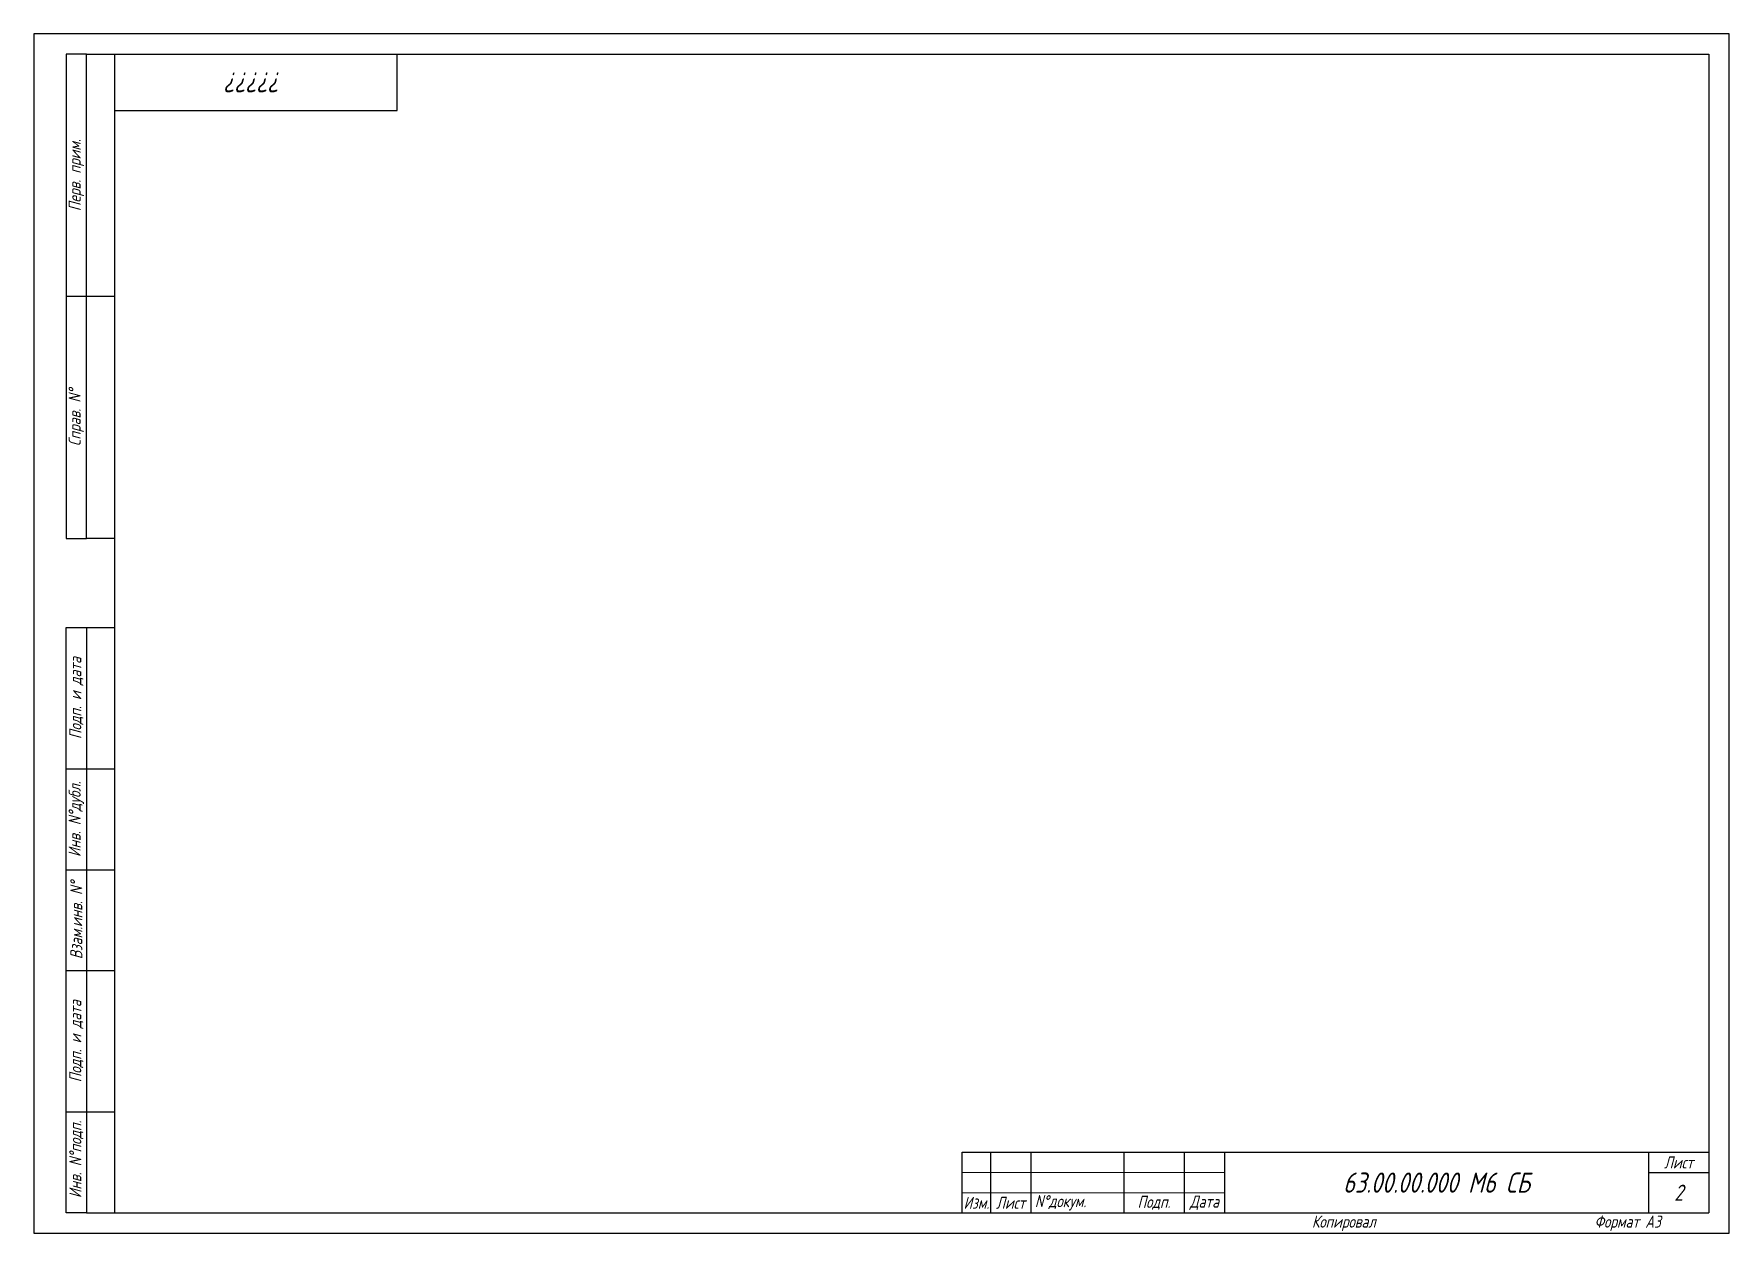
# Paper-space layout 'А3гор 2' of a CAD drawing. Extents: x 0 to 420, y 0 to 297.
import ezdxf

# ---------------------------------------------------------------- set-up
doc = ezdxf.new("R2010")
doc.units = 0
doc.header["$LTSCALE"] = 0.3
for name, color, linetype, lineweight in [('Format', 7, 'CONTINUOUS', 30), ('Text', 242, 'CONTINUOUS', 15), ('Tonk', 8, 'CONTINUOUS', 15)]:
    doc.layers.add(name, color=color, linetype=linetype, lineweight=lineweight)
doc.styles.get("Standard").update_dxf_attribs({"font": 'isocpeur.ttf', "width": 0.8, "oblique": 15})

psp = doc.layouts.new('А3гор 2')

# ---------------------------------------------------------------- linework, layer by layer
at = {"layer": 'Format'}
for p, q in [((420, 297), (0, 297)), ((0, 297), (0, 0)), ((420, 0), (420, 297)), ((8, 292), (8, 172)), ((13, 292), (8, 292)), ((13, 172), (13, 292)), ((13, 292), (20, 292)), ((20, 292), (20, 292)), ((20, 292), (415, 292)), ((20, 292), (20, 5)), ((90, 278), (90, 292)), ((415, 292), (415, 5)), ((20, 278), (90, 278)), ((20, 232), (8, 232)), ((8, 172), (13, 172)), ((20, 172), (13, 172)), ((8, 5), (8, 150)), ((8, 150), (13, 150)), ((13, 150), (13, 5)), ((13, 150), (20, 150)), ((8, 115), (20, 115)), ((8, 90), (20, 90)), ((8, 65), (20, 65)), ((8, 30), (20, 30)), ((230, 20), (415, 20)), ((230, 5), (230, 20)), ((237, 20), (237, 5)), ((247, 20), (247, 5)), ((270, 20), (270, 5)), ((285, 20), (285, 5)), ((295, 20), (295, 5)), ((400, 20), (400, 5)), ((400, 15), (415, 15)), ((13, 5), (8, 5)), ((13, 5), (20, 5)), ((20, 5), (415, 5)), ((0, 0), (420, 0))]:
    psp.add_line(p, q, dxfattribs=at)
at = {"layer": 'Tonk'}
for p, q in [((230, 15), (295, 15)), ((230, 10), (295, 10))]:
    psp.add_line(p, q, dxfattribs=at)

# ---------------------------------------------------------------- texts
at = {"layer": 'Text', "attachment_point": 5}
for s, insert, char_height, width, rotation in [('?????', (55, 285), 5, 70, 180), ('Перв. прим.', (10.5, 262), 3, 60, 90), ('{\\fISOCPEUR|b0|i0|c204|p34;Справ}. N°', (10.5, 202), 3, 60, 90), ('Подп. и дата', (10.5, 132.5), 3, 35, 90), ('{\\fISOCPEUR|b0|i0|c204|p34;Инв}. N°{\\fISOCPEUR|b0|i0|c204|p34;дубл}.', (10.5, 102.5), 3, 25, 90), ('{\\fISOCPEUR|b0|i0|c204|p34;Взам}.{\\fISOCPEUR|b0|i0|c204|p34;инв}. N°', (10.5, 77.5), 3, 27.3602, 90), ('Подп. и дата', (10.5, 47.5), 3, 35, 90), ('{\\fISOCPEUR|b0|i0|c204|p34;Инв}. N°{\\fISOCPEUR|b0|i0|c204|p34;подп}.', (10.5, 18.25), 3, 26.6565, 90)]:
    psp.add_mtext(s, dxfattribs=dict(at, insert=insert, char_height=char_height, width=width, rotation=rotation))
at = {"layer": 'Text'}
for s, insert, char_height, width, attachment_point in [('{\\fISOCPEUR|b0|i0|c204|p34;Лист}', (407.5, 17.5), 3, 15, 5), ('63.00.00.000 M6 {\\fISOCPEUR|b0|i0|c204|p34;СБ}', (347.5, 12.5), 5, 105, 5), ('Изм.', (233.5, 7.5), 3, 7, 5), ('Лист', (242, 7.5), 3, 10, 5), ('N°{\\fISOCPEUR|b0|i0|c204|p34;докум}.', (248, 7.5), 3, 23, 4), ('Подп.', (277.5, 7.5), 3, 15, 5), ('Дата', (290, 7.5), 3, 10, 5), ('2', (407.5, 10), 4, 15, 5), ('Копировал', (316.64, 4.34), 3, 70.0934, 1), ('{\\fISOCPEUR|b0|i0|c204|p34;Формат А3}', (386.64, 4.34), 3, 50.1158, 1)]:
    psp.add_mtext(s, dxfattribs=dict(at, insert=insert, char_height=char_height, width=width, attachment_point=attachment_point))

doc.saveas('drawing.dxf')
